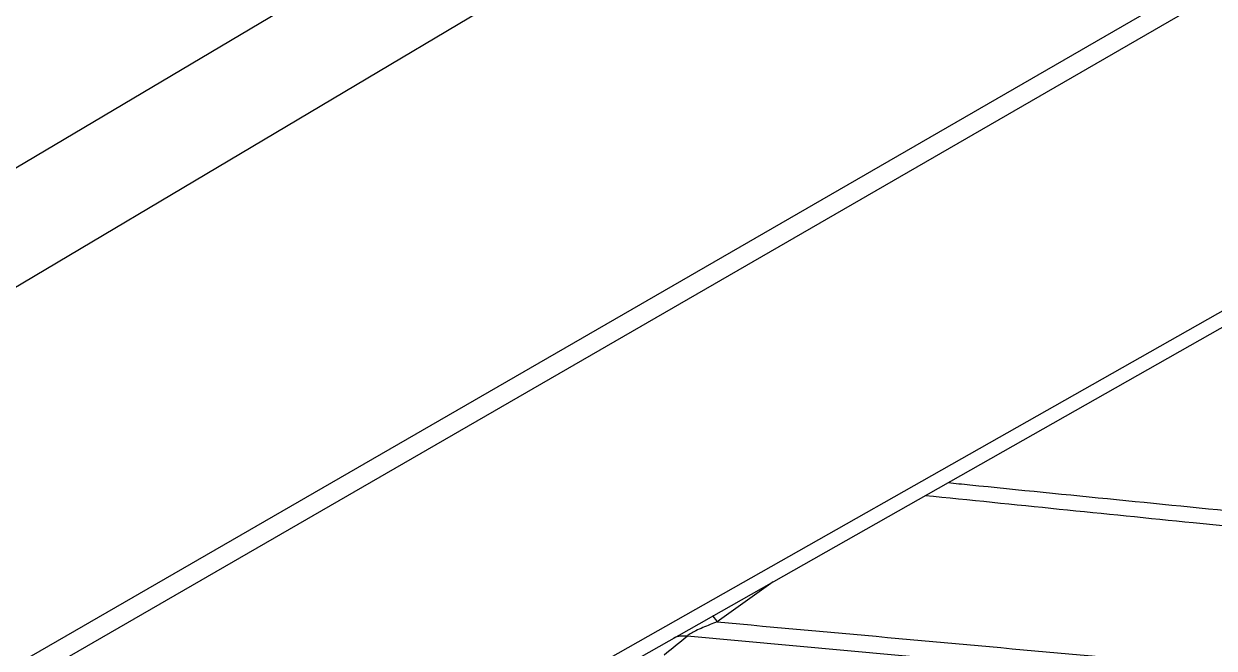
# Model space of a CAD drawing. Extents: x 17.1 to 113.1, y 3.8 to 84.5.
# Drawn here: x 79.969 to 81.705, y 63.094 to 64.004 of the extents above; entities that cross this region are included whole.
import ezdxf

# ---------------------------------------------------------------- set-up
doc = ezdxf.new("R2010")
doc.units = 0
doc.header["$MEASUREMENT"] = 0
doc.layers.add('OBJECT', color=7, linetype='CONTINUOUS')

msp = doc.modelspace()

# ---------------------------------------------------------------- linework, layer by layer
at = {"layer": 'OBJECT'}
for p, q in [((82.4929, 64.5332), (79.1809, 62.6213)), ((79.1809, 62.5886), (82.4929, 64.5006)), ((81.0619, 63.1906), (80.9803, 63.132)), ((82.0499, 63.0097), (80.9362, 63.1113))]:
    msp.add_line(p, q, dxfattribs=at)
at = {"layer": 'OBJECT', "flags": 128}
for points in [[(82.4421, 65.0965), (82.2775, 64.9987), (81.5723, 64.5796), (79.0978, 63.1093)], [(79.3879, 63.4559), (79.9285, 63.7768), (80.8392, 64.3173), (81.6751, 64.8134)], [(79.0978, 62.1025), (79.2741, 62.2023), (79.9794, 62.6016), (82.4421, 63.996)], [(79.0726, 62.0635), (79.7102, 62.4247), (82.382, 63.9386)], [(80.9803, 63.132), (80.978, 63.1353), (80.9759, 63.1384), (80.974, 63.1411), (80.9737, 63.1415)]]:
    msp.add_lwpolyline(points, dxfattribs=at)
at = {"layer": 'OBJECT'}
for centre, radius, start, end in [((80.3338, 63.8174), 0.9282, 307.7924, 310.4692), ((80.9325, 63.0634), 0.048, 85.5842, 108.9101)]:
    msp.add_arc(centre, radius, start, end, dxfattribs=at)
for points, knots in [([(81.3168, 63.335), (81.3273, 63.334), (81.4806, 63.3185), (81.7567, 63.2909), (82.0221, 63.2646), (82.1449, 63.2525)], [0, 0, 0, 0, 0.0381367, 0.5553096, 1, 1, 1, 1]), ([(82.1306, 63.2306), (81.9785, 63.2458), (81.696, 63.2739), (81.4136, 63.3027), (81.2832, 63.316)], [0, 0, 0, 0, 0.538434, 1, 1, 1, 1]), ([(80.9803, 63.132), (80.9732, 63.1293), (80.9627, 63.1254), (80.9496, 63.1195), (80.9421, 63.1156), (80.938, 63.1129), (80.9367, 63.1117), (80.9362, 63.1113)], [0, 0, 0, 0, 0.437725, 0.652228, 0.821695, 0.945099, 1, 1, 1, 1]), ([(80.9803, 63.132), (81.1566, 63.116), (81.5188, 63.0831), (81.8805, 63.0501), (82.066, 63.0332)], [0, 0, 0, 0, 0.486991, 1, 1, 1, 1])]:
    msp.add_open_spline(points, degree=3, knots=knots, dxfattribs=at)

doc.saveas('drawing.dxf')
